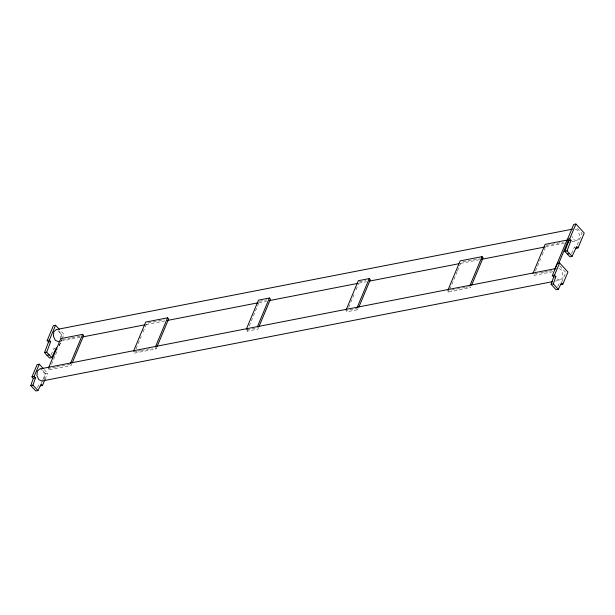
<?xml version="1.0" encoding="UTF-8"?>
<svg xmlns="http://www.w3.org/2000/svg" width="615" height="615" viewBox="0 0 615 615"><rect width="100%" height="100%" fill="white"/><g stroke="black" fill="none" stroke-linecap="round" stroke-linejoin="round"><path stroke-width="0.46" stroke-dasharray="3.08 2.31" d="M44.342 378.802L44.703 374.358L42.789 370.292L41.259 369.638M60.808 339.434L61.169 334.99L59.255 330.924M41.42 383.26L42.52 380.639M42.881 379.763L45.441 373.651L47.624 373.228L43.773 369.062M60.631 337.328L61.731 334.706L63.914 334.276L60.062 330.109M45.064 379.34L47.624 373.228M59.155 345.653L61.723 339.526M62.084 338.657L63.914 334.276M55.55 367.14L48.27 368.562L49.315 369.684L50.053 367.924M51.529 364.403L57.426 350.304M59.271 345.899L61.846 339.726M49.315 369.684L71.156 365.441L71.894 363.673M136.061 348.767L141.219 336.428M143.064 332.023L146.754 323.206L152.22 322.145M136.822 351.334L133.178 352.041L134.216 353.171L156.102 348.913L156.84 347.152M255.064 328.325L245.962 330.094L247.007 331.224L247.745 329.463M249.221 325.935L258.8 303.026M258.669 327.334L257.931 329.102L247.007 331.224M348.69 307.392L354.586 293.293M356.062 289.773L358.637 283.6M357.761 309.676L356.723 308.546L345.799 310.667L346.845 311.797L357.761 309.676L358.499 307.915M464.948 287.489L447.628 290.857L448.673 291.987L449.411 290.226M449.78 289.342L457.153 271.722M457.522 270.838L461.204 262.028M535.457 271.054L540.616 258.715M542.092 255.194L546.151 245.5L563.44 242.133M561.756 282.016L565.769 272.414L559.35 265.472M577.308 244.839L582.067 233.462L575.648 226.52M51.099 354.747L54.166 348.128L55.511 349.581M571.435 253.511L574.502 246.892L575.84 248.337M37.377 387.711L38.983 384.429M557.713 286.467L559.319 283.184L560.657 284.637M571.827 241.749L576.532 240.826L578.953 238.62L579.315 234.177L577.408 230.11L574.341 228.795M555.353 281.117L560.065 280.202L562.487 277.988L562.848 273.544L560.942 269.478L557.874 268.163M62.761 339.549L70.948 337.958M71.863 337.781L80.05 336.19M153.135 321.968L164.074 319.838M259.538 301.265L266.818 299.851M359.375 281.839L365.748 280.601M463.026 261.675L479.439 258.477M61.208 341.094L80.05 337.427M146.001 324.597L164.843 320.93M259.053 302.603L266.587 301.135M358.914 283.169L366.448 281.708M460.658 263.374L479.5 259.707M545.443 246.876L564.286 243.209M56.465 366.963L70.11 364.311L71.156 365.441M137.737 351.15L140.466 350.619M141.381 350.442L152.32 348.313M465.863 287.313L468.599 286.775M534.389 273.975L539.855 272.914M540.762 272.737L543.491 272.207M544.398 272.03L548.042 271.323M548.949 271.146L551.678 270.615M448.673 291.987L470.552 287.728L469.506 286.598M552.724 271.738L533.612 275.459L532.575 274.328M576.532 240.826L573.472 239.519L571.942 236.268M557.005 278.887L560.065 280.202M155.057 347.783L156.102 348.913M57.879 330.539L61.731 334.706M40.306 368.101L45.441 373.651"/><path stroke-width="0.92" d="M30.75 385.559L33.318 378.302L35.501 377.871L32.933 385.136L30.75 385.559L35.77 390.986L37.953 390.563L41.167 384.006L42.512 385.451L45.064 379.34M551.086 284.322L553.654 277.058L555.837 276.635L553.269 283.892L551.086 284.322L556.106 289.75L558.289 289.327L561.503 282.762L562.84 284.215L567.96 271.991L559.612 262.959L557.421 263.389L552.308 275.612L553.654 277.058M44.518 352.595L48.5 342.002L50.684 341.579L46.702 352.172L44.518 352.595L49.569 358.053L51.752 357.63L56.357 347.706M564.854 251.358L568.837 240.765L571.02 240.334L567.038 250.935L564.854 251.358L569.897 256.816L572.081 256.394L576.686 246.461L578.031 247.914L584.25 233.039L575.901 224.014L573.718 224.437L567.491 239.312L568.837 240.765M33.318 378.302L31.98 376.849L37.092 364.626L39.275 364.203L43.127 368.37M48.5 342.002L47.163 340.549L53.382 325.673L55.565 325.25L59.424 329.417M31.98 376.849L34.163 376.426L39.275 364.203M47.163 340.549L49.346 340.126L55.565 325.25M48.639 367.678L60.808 338.596L82.648 334.352L83.686 335.483L72.263 362.796M70.479 363.427L82.648 334.352M133.547 351.157L145.709 322.083L167.588 317.824L168.633 318.954L157.209 346.268M155.426 346.898L167.588 317.824M246.331 329.217L258.5 300.135L269.416 298.014L270.462 299.136L259.03 326.457M257.255 327.088L269.416 298.014M346.168 309.791L358.33 280.709L369.254 278.587L370.299 279.717L358.868 307.031M357.092 307.661L369.254 278.587M447.997 289.98L460.158 260.898L482.045 256.639L483.083 257.77L471.659 285.083M469.875 285.721L482.045 256.639M532.936 273.452L545.105 244.37L566.945 240.119L567.983 241.249L558.774 263.282M554.776 269.201L566.945 240.119M552.308 275.612L554.492 275.182L559.612 262.959M567.491 239.312L569.682 238.889L575.901 224.014M572.457 229.164L56.196 329.609L53.774 331.823L53.413 336.267L55.319 340.333L58.387 341.648L60.27 341.279M82.879 336.882L145.055 324.782M167.664 320.384L258.108 302.788M269.416 300.581L357.968 283.354M369.277 281.155L458.775 263.743M481.384 259.346L544.506 247.061M567.115 242.664L568.998 242.295M55.511 349.581L56.964 349.297M575.84 248.337L578.031 247.914M47.048 355.316L49.231 354.893L51.752 357.63M567.384 254.08L569.567 253.657L572.081 256.394M555.991 268.532L39.729 368.985L37.307 371.191L36.946 375.634L38.853 379.701L41.92 381.016L552.531 281.662M40.329 385.874L42.512 385.451M560.657 284.637L562.84 284.215M567.038 250.935L569.567 253.657M46.702 352.172L49.231 354.893M569.682 238.889L571.02 240.334M554.492 275.182L555.837 276.635M553.269 283.892L558.289 289.327M49.346 340.126L50.684 341.579M34.163 376.426L35.501 377.871M32.933 385.136L37.953 390.563"/></g></svg>
